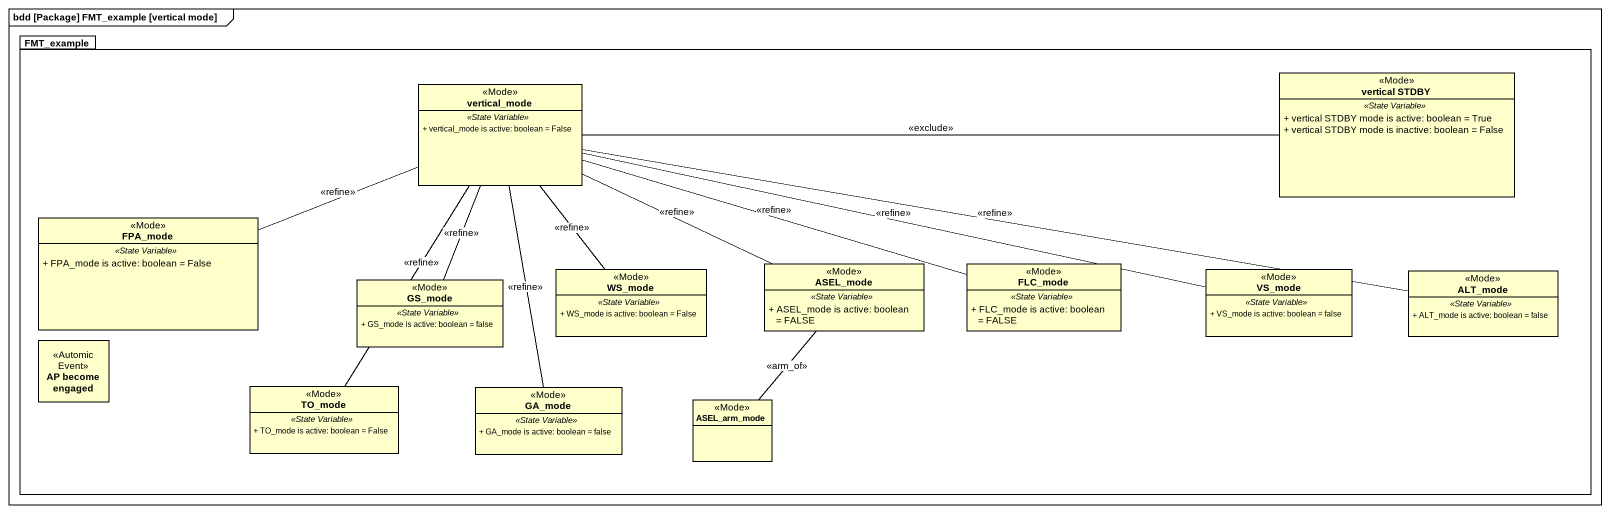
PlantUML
@startuml
mainframe bdd [Package] FMT_example [vertical mode]
hide circle
hide empty members
skinparam classAttributeIconSize 0
package FMT_example {
  class vertical_mode <<Mode>> {
    .. <<State Variable>> ..
    + vertical_mode is active: boolean = False
  }
  class "vertical STDBY" as vertical_STDBY <<Mode>> {
    .. <<State Variable>> ..
    + vertical STDBY mode is active: boolean = True
    + vertical STDBY mode is inactive: boolean = False
  }
  class FPA_mode <<Mode>> {
    .. <<State Variable>> ..
    + FPA_mode is active: boolean = False
  }
  class GS_mode <<Mode>> {
    .. <<State Variable>> ..
    + GS_mode is active: boolean = false
  }
  class WS_mode <<Mode>> {
    .. <<State Variable>> ..
    + WS_mode is active: boolean = False
  }
  class ASEL_mode <<Mode>> {
    .. <<State Variable>> ..
    + ASEL_mode is active: boolean = FALSE
  }
  class FLC_mode <<Mode>> {
    .. <<State Variable>> ..
    + FLC_mode is active: boolean = FALSE
  }
  class VS_mode <<Mode>> {
    .. <<State Variable>> ..
    + VS_mode is active: boolean = false
  }
  class ALT_mode <<Mode>> {
    .. <<State Variable>> ..
    + ALT_mode is active: boolean = false
  }
  class "AP become engaged" as AP_become_engaged <<Automic Event>>
  class TO_mode <<Mode>> {
    .. <<State Variable>> ..
    + TO_mode is active: boolean = False
  }
  class GA_mode <<Mode>> {
    .. <<State Variable>> ..
    + GA_mode is active: boolean = false
  }
  class ASEL_arm_mode <<Mode>>
}
vertical_mode -right- vertical_STDBY : <<exclude>>
vertical_mode -left- FPA_mode : <<refine>>
vertical_mode -- GS_mode : <<refine>>
vertical_mode -- WS_mode : <<refine>>
vertical_mode -right- ASEL_mode : <<refine>>
vertical_mode -right- FLC_mode : <<refine>>
vertical_mode -right- VS_mode : <<refine>>
vertical_mode -right- ALT_mode : <<refine>>
vertical_mode -- TO_mode : <<refine>>
vertical_mode -- GA_mode : <<refine>>
ASEL_arm_mode -up- ASEL_mode : <<arm_of>>
@enduml
